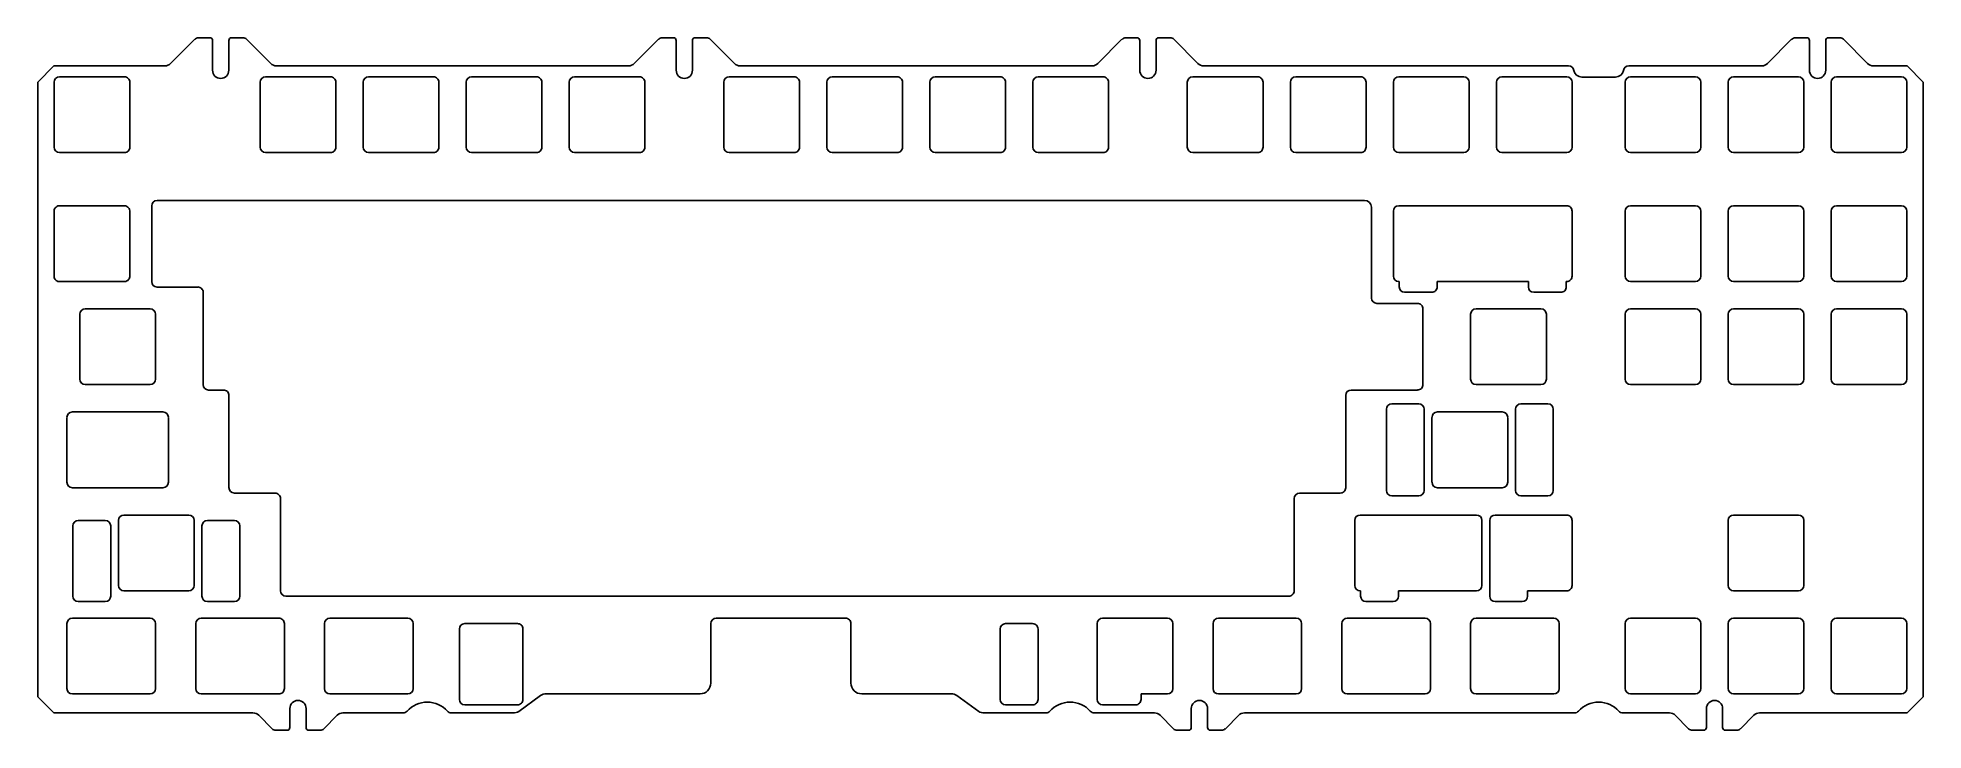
# Model space of a CAD drawing. Header units: millimetres. Extents: x 32 to 381, y 30 to 158.
import ezdxf

# ---------------------------------------------------------------- set-up
doc = ezdxf.new("R2010")
doc.units = ezdxf.units.MM

msp = doc.modelspace()

# ---------------------------------------------------------------- linework, layer by layer
at = {"color": 7, "linetype": 'Continuous', "lineweight": 25}
for p, q in [((56.69, 153.47), (61.16, 157.94)), ((61.87, 158.23), (63.95, 158.23)), ((64.45, 157.73), (64.45, 152.21)), ((67.45, 152.21), (67.45, 157.73)), ((67.95, 158.23), (70.04, 158.23)), ((70.75, 157.94), (75.21, 153.47)), ((142.42, 153.47), (146.89, 157.94)), ((147.59, 158.23), (149.68, 158.23)), ((150.18, 157.73), (150.18, 152.21)), ((153.18, 152.21), (153.18, 157.73)), ((153.68, 158.23), (155.76, 158.23)), ((156.47, 157.94), (160.94, 153.47)), ((228.14, 153.47), (232.61, 157.94)), ((233.32, 158.23), (235.4, 158.23)), ((235.9, 157.73), (235.9, 152.21)), ((238.9, 152.21), (238.9, 157.73)), ((239.4, 158.23), (241.49, 158.23)), ((242.2, 157.94), (246.66, 153.47)), ((351.97, 153.47), (356.44, 157.94)), ((357.14, 158.23), (359.23, 158.23)), ((359.73, 157.73), (359.73, 152.21)), ((362.73, 152.21), (362.73, 157.73)), ((363.23, 158.23), (365.32, 158.23)), ((366.02, 157.94), (370.49, 153.47)), ((32.12, 150.03), (35.12, 153.03)), ((32.12, 36.47), (32.12, 150.03)), ((35.12, 153.03), (55.63, 153.03)), ((35.14, 150.01), (35.14, 138.01)), ((48.14, 151.01), (36.14, 151.01)), ((49.14, 138.01), (49.14, 150.01)), ((73.24, 150.01), (73.24, 138.01)), ((86.24, 151.01), (74.24, 151.01)), ((76.28, 153.03), (141.36, 153.03)), ((87.24, 138.01), (87.24, 150.01)), ((92.29, 150.01), (92.29, 138.01)), ((105.29, 151.01), (93.29, 151.01)), ((106.29, 138.01), (106.29, 150.01)), ((111.34, 150.01), (111.34, 138.01)), ((124.34, 151.01), (112.34, 151.01)), ((125.34, 138.01), (125.34, 150.01)), ((130.39, 150.01), (130.39, 138.01)), ((143.39, 151.01), (131.39, 151.01)), ((144.39, 138.01), (144.39, 150.01)), ((158.97, 150.01), (158.97, 138.01)), ((171.97, 151.01), (159.97, 151.01)), ((162, 153.03), (227.08, 153.03)), ((172.97, 138.01), (172.97, 150.01)), ((178.02, 150.01), (178.02, 138.01)), ((191.02, 151.01), (179.02, 151.01)), ((192.02, 138.01), (192.02, 150.01)), ((197.07, 150.01), (197.07, 138.01)), ((210.07, 151.01), (198.07, 151.01)), ((211.07, 138.01), (211.07, 150.01)), ((216.12, 150.01), (216.12, 138.01)), ((229.12, 151.01), (217.12, 151.01)), ((230.12, 138.01), (230.12, 150.01)), ((244.69, 150.01), (244.69, 138.01)), ((257.69, 151.01), (245.69, 151.01)), ((247.73, 153.03), (315.18, 153.03)), ((258.69, 138.01), (258.69, 150.01)), ((263.74, 150.01), (263.74, 138.01)), ((276.74, 151.01), (264.74, 151.01)), ((277.74, 138.01), (277.74, 150.01)), ((282.8, 150.01), (282.8, 138.01)), ((295.8, 151.01), (283.8, 151.01)), ((296.8, 138.01), (296.8, 150.01)), ((301.85, 150.01), (301.85, 138.01)), ((314.85, 151.01), (302.85, 151.01)), ((315.85, 138.01), (315.85, 150.01)), ((317.64, 150.96), (323.86, 150.96)), ((325.65, 150.01), (325.65, 138.01)), ((326.32, 153.03), (350.91, 153.03)), ((338.65, 151.01), (326.65, 151.01)), ((339.65, 138.01), (339.65, 150.01)), ((344.7, 150.01), (344.7, 138.01)), ((357.7, 151.01), (345.7, 151.01)), ((358.7, 138.01), (358.7, 150.01)), ((363.75, 150.01), (363.75, 138.01)), ((376.75, 151.01), (364.75, 151.01)), ((371.55, 153.03), (377.78, 153.03)), ((377.75, 138.01), (377.75, 150.01)), ((377.78, 153.03), (380.78, 150.03)), ((380.78, 150.03), (380.78, 36.47)), ((36.14, 137.01), (48.14, 137.01)), ((74.24, 137.01), (86.24, 137.01)), ((93.29, 137.01), (105.29, 137.01)), ((112.34, 137.01), (124.34, 137.01)), ((131.39, 137.01), (143.39, 137.01)), ((159.97, 137.01), (171.97, 137.01)), ((179.02, 137.01), (191.02, 137.01)), ((198.07, 137.01), (210.07, 137.01)), ((217.12, 137.01), (229.12, 137.01)), ((245.69, 137.01), (257.69, 137.01)), ((264.74, 137.01), (276.74, 137.01)), ((283.8, 137.01), (295.8, 137.01)), ((302.85, 137.01), (314.85, 137.01)), ((326.65, 137.01), (338.65, 137.01)), ((345.7, 137.01), (357.7, 137.01)), ((364.75, 137.01), (376.75, 137.01)), ((35.18, 126.47), (35.14, 126.27)), ((35.14, 126.27), (35.14, 114.08)), ((35.26, 126.65), (35.18, 126.47)), ((35.37, 126.81), (35.26, 126.65)), ((35.5, 126.95), (35.37, 126.81)), ((35.67, 127.06), (35.5, 126.95)), ((35.85, 127.14), (35.67, 127.06)), ((36.04, 127.17), (35.85, 127.14)), ((48.24, 127.17), (36.04, 127.17)), ((48.43, 127.14), (48.24, 127.17)), ((48.62, 127.06), (48.43, 127.14)), ((48.78, 126.95), (48.62, 127.06)), ((48.92, 126.81), (48.78, 126.95)), ((49.03, 126.65), (48.92, 126.81)), ((49.1, 126.47), (49.03, 126.65)), ((49.14, 126.27), (49.1, 126.47)), ((49.14, 114.08), (49.14, 126.27)), ((53.19, 127.17), (53.19, 113.17)), ((277.47, 128.17), (54.19, 128.17)), ((278.74, 110.14), (278.74, 126.9)), ((282.79, 126.19), (282.79, 114.19)), ((314.84, 127.19), (283.79, 127.19)), ((315.84, 114.19), (315.84, 126.19)), ((325.65, 126.19), (325.65, 114.19)), ((338.65, 127.19), (326.65, 127.19)), ((339.65, 114.19), (339.65, 126.19)), ((344.7, 126.19), (344.7, 114.19)), ((357.7, 127.19), (345.7, 127.19)), ((358.7, 114.19), (358.7, 126.19)), ((363.75, 126.19), (363.75, 114.19)), ((376.75, 127.19), (364.75, 127.19)), ((377.75, 114.19), (377.75, 126.19)), ((35.14, 114.08), (35.18, 113.88)), ((35.18, 113.88), (35.26, 113.7)), ((35.26, 113.7), (35.37, 113.54)), ((35.37, 113.54), (35.5, 113.4)), ((35.5, 113.4), (35.67, 113.29)), ((35.67, 113.29), (35.85, 113.21)), ((35.85, 113.21), (36.04, 113.17)), ((36.04, 113.17), (48.24, 113.17)), ((48.24, 113.17), (48.43, 113.21)), ((48.43, 113.21), (48.62, 113.29)), ((48.62, 113.29), (48.78, 113.4)), ((48.78, 113.4), (48.92, 113.54)), ((48.92, 113.54), (49.03, 113.7)), ((49.03, 113.7), (49.1, 113.88)), ((49.1, 113.88), (49.14, 114.08)), ((54.19, 112.17), (61.72, 112.17)), ((283.79, 113.19), (283.88, 113.19)), ((283.88, 113.19), (283.88, 112.19)), ((290.88, 113.19), (307.75, 113.19)), ((290.88, 112.19), (290.88, 113.19)), ((307.75, 113.19), (307.75, 112.19)), ((314.75, 113.19), (314.84, 113.19)), ((314.75, 112.19), (314.75, 113.19)), ((326.65, 113.19), (338.65, 113.19)), ((345.7, 113.19), (357.7, 113.19)), ((364.75, 113.19), (376.75, 113.19)), ((52.9, 108.14), (40.9, 108.14)), ((62.72, 111.17), (62.72, 94.14)), ((287.27, 109.14), (279.74, 109.14)), ((284.88, 111.19), (289.88, 111.19)), ((288.27, 94.14), (288.27, 108.14)), ((310.08, 108.14), (298.08, 108.14)), ((308.75, 111.19), (313.75, 111.19)), ((338.65, 108.14), (326.65, 108.14)), ((357.7, 108.14), (345.7, 108.14)), ((376.75, 108.14), (364.75, 108.14)), ((39.9, 107.14), (39.9, 95.14)), ((53.9, 95.14), (53.9, 107.14)), ((297.08, 107.14), (297.08, 95.14)), ((311.08, 95.14), (311.08, 107.14)), ((325.65, 107.14), (325.65, 95.14)), ((339.65, 95.14), (339.65, 107.14)), ((344.7, 107.14), (344.7, 95.14)), ((358.7, 95.14), (358.7, 107.14)), ((363.75, 107.14), (363.75, 95.14)), ((377.75, 95.14), (377.75, 107.14)), ((40.9, 94.14), (52.9, 94.14)), ((298.08, 94.14), (310.08, 94.14)), ((326.65, 94.14), (338.65, 94.14)), ((345.7, 94.14), (357.7, 94.14)), ((364.75, 94.14), (376.75, 94.14)), ((63.72, 93.14), (66.48, 93.14)), ((67.48, 92.14), (67.48, 75.09)), ((273.98, 75.09), (273.98, 92.14)), ((274.98, 93.14), (287.27, 93.14)), ((37.52, 88.09), (37.52, 76.09)), ((55.28, 89.09), (38.52, 89.09)), ((56.28, 76.09), (56.28, 88.09)), ((281.5, 89.59), (281.5, 74.59)), ((287.5, 90.59), (282.5, 90.59)), ((288.5, 74.59), (288.5, 89.59)), ((289.93, 88.09), (289.93, 76.09)), ((302.93, 89.09), (290.93, 89.09)), ((303.93, 76.09), (303.93, 88.09)), ((305.37, 89.59), (305.37, 74.59)), ((311.37, 90.59), (306.37, 90.59)), ((312.37, 74.59), (312.37, 89.59)), ((38.52, 75.09), (55.28, 75.09)), ((68.48, 74.09), (76, 74.09)), ((265.45, 74.09), (272.98, 74.09)), ((282.5, 73.59), (287.5, 73.59)), ((290.93, 75.09), (302.93, 75.09)), ((306.37, 73.59), (311.37, 73.59)), ((60.05, 70.04), (48.05, 70.04)), ((77, 73.09), (77, 56.04)), ((264.45, 56.04), (264.45, 73.09)), ((298.17, 70.04), (276.65, 70.04)), ((314.84, 70.04), (301.61, 70.04)), ((357.7, 70.04), (345.7, 70.04)), ((38.61, 68.04), (38.61, 55.04)), ((44.61, 69.04), (39.61, 69.04)), ((45.61, 55.04), (45.61, 68.04)), ((47.05, 69.04), (47.05, 57.04)), ((61.05, 57.04), (61.05, 69.04)), ((62.49, 68.04), (62.49, 55.04)), ((68.49, 69.04), (63.49, 69.04)), ((69.49, 55.04), (69.49, 68.04)), ((275.65, 69.04), (275.65, 57.04)), ((299.17, 57.04), (299.17, 69.04)), ((300.61, 69.04), (300.61, 55.04)), ((315.84, 57.04), (315.84, 69.04)), ((344.7, 69.04), (344.7, 57.04)), ((358.7, 57.04), (358.7, 69.04)), ((48.05, 56.04), (60.05, 56.04)), ((276.65, 56.04), (276.73, 56.04)), ((276.73, 56.04), (276.73, 55.04)), ((283.73, 56.04), (298.17, 56.04)), ((283.73, 55.04), (283.73, 56.04)), ((307.61, 56.04), (314.84, 56.04)), ((307.61, 55.04), (307.61, 56.04)), ((345.7, 56.04), (357.7, 56.04)), ((39.61, 54.04), (44.61, 54.04)), ((63.49, 54.04), (68.49, 54.04)), ((78, 55.04), (263.45, 55.04)), ((277.73, 54.04), (282.73, 54.04)), ((301.61, 54.04), (306.61, 54.04)), ((37.52, 49.97), (37.52, 37.97)), ((52.9, 50.97), (38.52, 50.97)), ((53.9, 37.97), (53.9, 49.97)), ((61.33, 49.97), (61.33, 37.97)), ((76.72, 50.97), (62.33, 50.97)), ((77.72, 37.97), (77.72, 49.97)), ((85.15, 49.97), (85.15, 37.97)), ((100.53, 50.97), (86.15, 50.97)), ((101.53, 37.97), (101.53, 49.97)), ((110.08, 48.97), (110.08, 35.97)), ((120.84, 49.97), (111.08, 49.97)), ((121.84, 35.97), (121.84, 48.97)), ((156.59, 49.99), (156.59, 38.99)), ((181.49, 50.99), (157.59, 50.99)), ((182.49, 38.99), (182.49, 49.99)), ((210.09, 48.97), (210.09, 35.97)), ((216.09, 49.97), (211.09, 49.97)), ((217.09, 35.97), (217.09, 48.97)), ((228.02, 49.97), (228.02, 35.97)), ((241.02, 50.97), (229.02, 50.97)), ((242.02, 37.97), (242.02, 49.97)), ((249.45, 49.97), (249.45, 37.97)), ((264.83, 50.97), (250.45, 50.97)), ((265.83, 37.97), (265.83, 49.97)), ((273.27, 49.97), (273.27, 37.97)), ((288.65, 50.97), (274.27, 50.97)), ((289.65, 37.97), (289.65, 49.97)), ((297.08, 49.97), (297.08, 37.97)), ((312.46, 50.97), (298.08, 50.97)), ((313.46, 37.97), (313.46, 49.97)), ((325.65, 49.99), (325.65, 37.99)), ((338.65, 50.99), (326.65, 50.99)), ((339.65, 37.99), (339.65, 49.99)), ((344.7, 49.99), (344.7, 37.99)), ((357.7, 50.99), (345.7, 50.99)), ((358.7, 37.99), (358.7, 49.99)), ((363.75, 49.99), (363.75, 37.99)), ((376.75, 50.99), (364.75, 50.99)), ((377.75, 37.99), (377.75, 49.99)), ((35.12, 33.47), (32.12, 36.47)), ((38.52, 36.97), (52.9, 36.97)), ((62.33, 36.97), (76.72, 36.97)), ((86.15, 36.97), (100.53, 36.97)), ((111.08, 34.97), (120.84, 34.97)), ((125.1, 36.7), (121.06, 33.76)), ((154.59, 36.99), (126.14, 36.99)), ((201.03, 36.99), (184.49, 36.99)), ((206.11, 33.76), (202.07, 36.7)), ((211.09, 34.97), (216.09, 34.97)), ((229.02, 34.97), (235.14, 34.97)), ((236.14, 36.97), (241.02, 36.97)), ((236.14, 35.97), (236.14, 36.97)), ((250.45, 36.97), (264.83, 36.97)), ((274.27, 36.97), (288.65, 36.97)), ((298.08, 36.97), (312.46, 36.97)), ((326.65, 36.99), (338.65, 36.99)), ((345.7, 36.99), (357.7, 36.99)), ((364.75, 36.99), (376.75, 36.99)), ((380.78, 36.47), (377.78, 33.47)), ((71.92, 33.47), (35.12, 33.47)), ((75.45, 30.56), (72.98, 33.03)), ((78.74, 34.29), (78.74, 30.77)), ((81.74, 30.77), (81.74, 34.29)), ((87.5, 33.03), (85.03, 30.56)), ((99.68, 33.47), (88.56, 33.47)), ((120.02, 33.47), (108.62, 33.47)), ((218.55, 33.47), (207.15, 33.47)), ((238.61, 33.47), (227.49, 33.47)), ((242.14, 30.56), (239.67, 33.03)), ((245.43, 34.29), (245.43, 30.77)), ((248.43, 30.77), (248.43, 34.29)), ((254.19, 33.03), (251.72, 30.56)), ((316.28, 33.47), (255.25, 33.47)), ((333.86, 33.47), (325.22, 33.47)), ((337.39, 30.56), (334.92, 33.03)), ((340.68, 34.29), (340.68, 30.77)), ((343.68, 30.77), (343.68, 34.29)), ((349.44, 33.03), (346.97, 30.56)), ((377.78, 33.47), (350.5, 33.47)), ((78.24, 30.27), (76.16, 30.27)), ((84.33, 30.27), (82.24, 30.27)), ((244.93, 30.27), (242.84, 30.27)), ((251.01, 30.27), (248.93, 30.27)), ((340.18, 30.27), (338.09, 30.27)), ((346.27, 30.27), (344.18, 30.27))]:
    msp.add_line(p, q, dxfattribs=at)
for centre, radius, start, end in [((61.87, 157.23), 0.996, 89.9229, 135.0978), ((63.95, 157.73), 0.502, 0.2179, 89.7825), ((67.95, 157.73), 0.5, 90.0206, 179.9794), ((70.04, 157.23), 1, 45.0128, 89.9665), ((147.59, 157.23), 0.996, 89.9234, 135.0974), ((149.68, 157.73), 0.502, 0.2179, 89.7821), ((153.68, 157.73), 0.5, 90.0206, 179.9794), ((155.76, 157.23), 1, 45.0119, 89.9673), ((233.32, 157.23), 0.996, 89.9234, 135.0974), ((235.4, 157.73), 0.502, 0.2179, 89.7821), ((239.4, 157.73), 0.5, 90.0206, 179.9794), ((241.49, 157.23), 1, 45.0136, 89.9656), ((357.14, 157.23), 0.996, 89.9234, 135.0974), ((359.23, 157.73), 0.502, 0.2179, 89.7821), ((363.23, 157.73), 0.5, 90.0206, 179.9794), ((365.31, 157.23), 1, 45.0136, 89.9656), ((55.63, 154.53), 1.5, 269.9583, 315.0351), ((76.27, 154.53), 1.5, 224.9649, 270.0419), ((141.36, 154.53), 1.5, 269.9579, 315.0357), ((162, 154.53), 1.5, 224.9643, 270.0421), ((227.08, 154.53), 1.5, 269.9584, 315.0345), ((247.72, 154.53), 1.5, 224.9655, 270.0416), ((350.91, 154.53), 1.5, 269.9579, 315.0357), ((371.55, 154.53), 1.5, 224.9666, 270.0399), ((36.14, 150.01), 1, 90.0207, 179.9793), ((48.14, 150.01), 0.999, 359.923, 90.077), ((65.95, 152.21), 1.5, 180, 0), ((74.24, 150.01), 1, 90.0207, 179.9793), ((86.24, 150.01), 0.999, 359.923, 90.077), ((93.29, 150.01), 1, 90.0207, 179.9793), ((105.29, 150.01), 0.999, 359.923, 90.077), ((112.34, 150.01), 1, 90.0207, 179.9793), ((124.34, 150.01), 0.999, 359.923, 90.077), ((131.39, 150.01), 1, 90.0207, 179.9793), ((143.39, 150.01), 0.999, 359.9237, 90.0763), ((151.68, 152.21), 1.5, 180, 0), ((159.97, 150.01), 1, 90.0207, 179.9793), ((171.97, 150.01), 0.999, 359.9237, 90.0763), ((179.02, 150.01), 1, 90.0207, 179.9793), ((191.02, 150.01), 0.999, 359.9237, 90.0763), ((198.07, 150.01), 1, 90.0207, 179.9793), ((210.07, 150.01), 0.999, 359.9222, 90.0778), ((217.12, 150.01), 1, 90.0207, 179.9793), ((229.12, 150.01), 0.999, 359.9222, 90.0778), ((237.4, 152.21), 1.5, 180, 0), ((245.69, 150.01), 1, 90.0207, 179.9793), ((257.69, 150.01), 0.999, 359.9252, 90.0748), ((264.74, 150.01), 1, 90.0207, 179.9793), ((276.74, 150.01), 0.999, 359.9222, 90.0778), ((283.8, 150.01), 1, 90.0207, 179.9793), ((295.8, 150.01), 1, 0.0207, 89.9793), ((302.85, 150.01), 1, 90.0207, 179.9793), ((314.84, 150.01), 1, 0.0207, 89.9793), ((315.18, 152.03), 0.999, 9.7432, 90.0182), ((317.64, 152.45), 1.5, 189.7412, 270.0409), ((323.86, 152.45), 1.5, 269.9582, 350.2609), ((326.32, 152.03), 0.999, 89.9272, 170.2537), ((326.65, 150.01), 1, 90.0207, 179.9793), ((338.65, 150.01), 1, 0.0207, 89.9793), ((345.7, 150.01), 1, 90.0207, 179.9793), ((357.7, 150.01), 1, 0.0207, 89.9793), ((361.23, 152.21), 1.5, 180, 0), ((364.75, 150.01), 1, 90.0207, 179.9793), ((376.75, 150.01), 1, 0.0207, 89.9793), ((36.14, 138.01), 1, 180.0207, 269.9793), ((48.14, 138), 0.999, 269.923, 0.077), ((74.24, 138.01), 1, 180.0207, 269.9793), ((86.24, 138), 0.999, 269.923, 0.077), ((93.29, 138.01), 1, 180.0207, 269.9793), ((105.29, 138), 0.999, 269.923, 0.077), ((112.34, 138.01), 1, 180.0207, 269.9793), ((124.34, 138), 0.999, 269.923, 0.077), ((131.39, 138.01), 1, 180.0207, 269.9793), ((143.39, 138), 0.999, 269.9237, 0.0763), ((159.97, 138.01), 1, 180.0207, 269.9793), ((171.97, 138), 0.999, 269.9237, 0.0763), ((179.02, 138.01), 1, 180.0207, 269.9793), ((191.02, 138), 0.999, 269.9237, 0.0763), ((198.07, 138.01), 1, 180.0207, 269.9793), ((210.07, 138), 0.999, 269.9222, 0.0778), ((217.12, 138.01), 1, 180.0207, 269.9793), ((229.12, 138), 0.999, 269.9222, 0.0778), ((245.69, 138.01), 1, 180.0207, 269.9793), ((257.69, 138), 0.999, 269.9252, 0.0748), ((264.74, 138.01), 1, 180.0207, 269.9793), ((276.74, 138), 0.999, 269.9222, 0.0778), ((283.8, 138.01), 1, 180.0207, 269.9793), ((295.8, 138.01), 1, 270.0207, 359.9793), ((302.85, 138.01), 1, 180.0207, 269.9793), ((314.84, 138.01), 1, 270.0207, 359.9793), ((326.65, 138.01), 1, 180.0207, 269.9793), ((338.65, 138.01), 1, 270.0207, 359.9793), ((345.7, 138.01), 1, 180.0207, 269.9793), ((357.7, 138.01), 1, 270.0207, 359.9793), ((364.75, 138.01), 1, 180.0207, 269.9793), ((376.75, 138.01), 1, 270.0207, 359.9793), ((54.19, 127.17), 1, 90.0207, 179.9788), ((277.47, 126.9), 1.27, 0.0044, 89.9953), ((283.79, 126.19), 1, 90.0237, 179.9763), ((314.84, 126.19), 0.999, 359.9222, 90.0778), ((326.65, 126.19), 1, 90.0207, 179.9793), ((338.65, 126.19), 1, 0.0207, 89.9793), ((345.7, 126.19), 1, 90.0207, 179.9793), ((357.7, 126.19), 1, 0.0207, 89.9793), ((364.75, 126.19), 1, 90.0207, 179.9793), ((376.75, 126.19), 1, 0.0207, 89.9793), ((54.19, 113.17), 1, 180.0207, 269.9793), ((61.72, 111.18), 0.999, 359.9237, 90.0763), ((283.79, 114.19), 1, 180.0237, 269.9763), ((284.88, 112.19), 1, 180.0207, 269.9793), ((289.88, 112.19), 0.999, 269.9222, 0.0778), ((308.75, 112.19), 1, 180.0207, 269.9793), ((313.76, 112.19), 0.999, 269.9222, 0.0778), ((314.84, 114.19), 0.999, 269.9222, 0.0778), ((326.65, 114.19), 1, 180.0207, 269.9793), ((338.65, 114.19), 1, 270.0207, 359.9793), ((345.7, 114.19), 1, 180.0207, 269.9793), ((357.7, 114.19), 1, 270.0207, 359.9793), ((364.75, 114.19), 1, 180.0207, 269.9793), ((376.75, 114.19), 1, 270.0207, 359.9793), ((40.9, 107.14), 1, 90.0207, 179.9793), ((52.9, 107.14), 1, 0.0207, 89.9793), ((279.74, 110.14), 1, 180.0207, 269.9793), ((287.27, 108.14), 0.999, 359.9222, 90.0778), ((298.08, 107.14), 1, 90.0207, 179.9793), ((310.08, 107.14), 1, 0.0207, 89.9793), ((326.65, 107.14), 1, 90.0207, 179.9793), ((338.65, 107.14), 1, 0.0207, 89.9793), ((345.7, 107.14), 1, 90.0207, 179.9793), ((357.7, 107.14), 1, 0.0207, 89.9793), ((364.75, 107.14), 1, 90.0207, 179.9793), ((376.75, 107.14), 1, 0.0207, 89.9793), ((40.9, 95.14), 1, 180.0207, 269.9793), ((52.9, 95.14), 1, 270.0207, 359.9793), ((63.72, 94.14), 1, 180.0207, 269.9793), ((287.27, 94.14), 0.999, 269.9222, 0.0778), ((298.08, 95.14), 1, 180.0207, 269.9793), ((310.08, 95.14), 1, 270.0207, 359.9793), ((326.65, 95.14), 1, 180.0207, 269.9793), ((338.65, 95.14), 1, 270.0207, 359.9793), ((345.7, 95.14), 1, 180.0207, 269.9793), ((357.7, 95.14), 1, 270.0207, 359.9793), ((364.75, 95.14), 1, 180.0207, 269.9793), ((376.75, 95.14), 1, 270.0207, 359.9793), ((66.48, 92.14), 0.999, 359.923, 90.077), ((274.98, 92.14), 1, 90.0207, 179.9793), ((38.52, 88.09), 1, 90.0211, 179.9789), ((55.28, 88.09), 1, 0.0207, 89.9793), ((282.5, 89.59), 1, 90, 180), ((287.5, 89.59), 1, 0, 90), ((290.94, 88.09), 1, 90.0207, 179.9793), ((302.93, 88.09), 1, 0.0207, 89.9793), ((306.37, 89.59), 1, 90, 180), ((311.37, 89.59), 1, 0, 90), ((38.52, 76.09), 1, 180.0211, 269.9789), ((55.28, 76.09), 1, 270.0207, 359.9793), ((68.48, 75.1), 1, 180.0619, 269.9381), ((76, 73.09), 0.999, 359.923, 90.077), ((265.45, 73.09), 1, 90.0207, 179.9793), ((272.98, 75.09), 0.999, 269.9222, 0.0778), ((282.5, 74.59), 1, 180, 270), ((287.5, 74.59), 1, 270, 0), ((290.94, 76.09), 1, 180.0207, 269.9793), ((302.93, 76.09), 1, 270.0207, 359.9793), ((306.37, 74.59), 1, 180, 270), ((311.37, 74.59), 1, 270, 0), ((48.05, 69.04), 1, 90.0207, 179.9793), ((60.05, 69.04), 1, 0.0207, 89.9793), ((276.65, 69.04), 1, 90.0207, 179.9793), ((298.17, 69.04), 1, 0.0207, 89.9793), ((301.61, 69.04), 0.999, 90.2119, 180.0756), ((314.84, 69.04), 0.999, 359.9222, 90.0778), ((345.7, 69.04), 1, 90.0207, 179.9793), ((357.7, 69.04), 1, 0.0207, 89.9793), ((39.61, 68.04), 1, 90.0207, 179.9793), ((44.61, 68.04), 1, 0.0207, 89.9793), ((63.49, 68.04), 1, 90.0207, 179.9793), ((68.49, 68.04), 1, 0.0207, 89.9793), ((48.05, 57.04), 1, 180.0207, 269.9793), ((60.05, 57.04), 1, 270.0207, 359.9793), ((78, 56.04), 1, 180.0207, 269.9793), ((263.45, 56.04), 0.999, 269.9222, 0.0778), ((276.65, 57.04), 1, 180.0207, 269.9793), ((298.17, 57.04), 1, 270.0207, 359.9793), ((314.84, 57.04), 0.999, 269.9222, 0.0778), ((345.7, 57.04), 1, 180.0207, 269.9793), ((357.7, 57.04), 1, 270.0207, 359.9793), ((39.61, 55.04), 1, 180.0207, 269.9793), ((44.61, 55.04), 1, 270.0207, 359.9793), ((63.49, 55.04), 1, 180.0207, 269.9793), ((68.49, 55.04), 1, 270.0207, 359.9793), ((277.74, 55.04), 1, 180.0237, 269.9763), ((282.73, 55.04), 1, 270.0207, 359.9793), ((301.61, 55.04), 1, 180.0207, 269.9793), ((306.61, 55.04), 1, 270.0207, 359.9793), ((38.52, 49.97), 1, 90.0211, 179.9789), ((52.9, 49.97), 1, 0.0207, 89.9793), ((62.34, 49.97), 1, 90.0207, 179.9793), ((76.72, 49.98), 0.999, 359.923, 90.077), ((86.15, 49.97), 1, 90.0207, 179.9793), ((100.53, 49.97), 1, 0.0207, 89.9793), ((111.08, 48.97), 1, 90.0211, 179.9789), ((120.84, 48.98), 0.999, 359.923, 90.077), ((157.59, 49.99), 1, 90.0207, 179.9793), ((181.49, 49.99), 0.999, 359.9222, 90.0778), ((211.09, 48.97), 1, 90.0211, 179.9789), ((216.09, 48.97), 0.999, 359.9241, 90.0759), ((229.02, 49.97), 1, 90.0207, 179.9793), ((241.02, 49.97), 1, 0.0207, 89.9793), ((250.45, 49.97), 1, 90.0207, 179.9793), ((264.83, 49.97), 1, 0.0207, 89.9793), ((274.27, 49.97), 1, 90.0207, 179.9793), ((288.65, 49.97), 1, 0.0207, 89.9793), ((298.08, 49.97), 1, 90.0207, 179.9793), ((312.46, 49.97), 1, 0.0207, 89.9793), ((326.65, 49.99), 1, 90.0207, 179.9793), ((338.65, 49.99), 1, 0.0207, 89.9793), ((345.7, 49.99), 1, 90.0207, 179.9793), ((357.7, 49.99), 1, 0.0207, 89.9793), ((364.75, 49.99), 1, 90.0207, 179.9793), ((376.75, 49.99), 1, 0.0207, 89.9793), ((154.58, 38.99), 2, 270.0215, 359.9785), ((184.49, 38.99), 2, 180.0207, 269.9793), ((38.52, 37.97), 1, 180.0211, 269.9789), ((52.9, 37.97), 1, 270.0207, 359.9793), ((62.34, 37.97), 1, 180.0207, 269.9793), ((76.72, 37.97), 0.999, 269.923, 0.077), ((80.24, 34.29), 1.5, 0, 180), ((86.15, 37.97), 1, 180.0207, 269.9793), ((104.15, 30.47), 5, 41.8242, 138.1758), ((100.53, 37.97), 1, 270.0207, 359.9793), ((111.08, 35.97), 1, 180.0207, 269.9793), ((120.84, 35.97), 0.999, 269.923, 0.077), ((126.13, 35.02), 1.98, 89.8385, 121.3639), ((201.04, 35.01), 1.98, 58.6923, 90.1053), ((211.09, 35.97), 1, 180.0207, 269.9793), ((216.09, 35.97), 0.999, 269.9237, 0.0763), ((223.02, 30.47), 5, 41.8241, 138.1759), ((229.02, 35.97), 1, 180.0207, 269.9793), ((235.14, 35.97), 0.999, 269.9237, 0.0763), ((241.02, 37.97), 1, 270.0207, 359.9793), ((246.93, 34.29), 1.5, 0, 180), ((250.45, 37.97), 1, 180.0207, 269.9793), ((264.83, 37.97), 1, 270.0207, 359.9793), ((274.27, 37.97), 1, 180.0207, 269.9793), ((288.65, 37.97), 1, 270.0207, 359.9793), ((298.08, 37.97), 1, 180.0207, 269.9793), ((312.46, 37.97), 1, 270.0207, 359.9793), ((320.75, 30.47), 5, 41.8242, 138.1758), ((326.65, 37.99), 1, 180.0207, 269.9793), ((338.65, 37.99), 1, 270.0207, 359.9793), ((342.18, 34.29), 1.5, 0, 180), ((345.7, 37.99), 1, 180.0207, 269.9793), ((357.7, 37.99), 1, 270.0207, 359.9793), ((364.75, 37.99), 1, 180.0207, 269.9793), ((376.75, 37.99), 1, 270.0207, 359.9793), ((71.92, 31.97), 1.5, 45.0379, 90.0067), ((88.56, 31.97), 1.5, 89.9933, 134.9621), ((99.68, 34.46), 0.996, 269.9464, 318.3494), ((108.62, 34.47), 1, 221.7602, 270.0019), ((120.02, 35.48), 2.01, 270.0965, 301.1061), ((207.15, 35.48), 2.01, 238.8939, 269.9037), ((218.55, 34.46), 0.996, 269.9463, 318.3485), ((227.49, 34.47), 1, 221.7618, 270.0001), ((238.61, 31.97), 1.5, 44.9638, 90.0423), ((255.25, 31.97), 1.5, 89.9577, 135.0362), ((316.28, 34.46), 0.996, 269.9472, 318.3485), ((325.22, 34.47), 1, 221.7618, 270.0001), ((333.86, 31.97), 1.5, 44.9638, 90.0423), ((350.5, 31.97), 1.5, 89.9577, 135.0362), ((76.15, 31.26), 0.996, 224.9012, 270.0778), ((78.24, 30.77), 0.5, 270.0202, 359.9798), ((82.24, 30.77), 0.502, 180.2175, 269.7825), ((84.33, 31.26), 0.996, 269.9218, 315.0996), ((242.84, 31.26), 0.996, 224.9012, 270.0778), ((244.93, 30.77), 0.5, 270.0202, 359.9798), ((248.93, 30.77), 0.5, 180.0202, 269.9798), ((251.01, 31.27), 1, 270.0316, 314.9894), ((338.09, 31.26), 0.996, 224.9012, 270.0778), ((340.18, 30.77), 0.502, 270.2116, 359.7884), ((344.18, 30.77), 0.5, 180.0262, 269.9738), ((346.26, 31.27), 1, 270.0316, 314.9911)]:
    msp.add_arc(centre, radius, start, end, dxfattribs=at)

doc.saveas('drawing.dxf')
